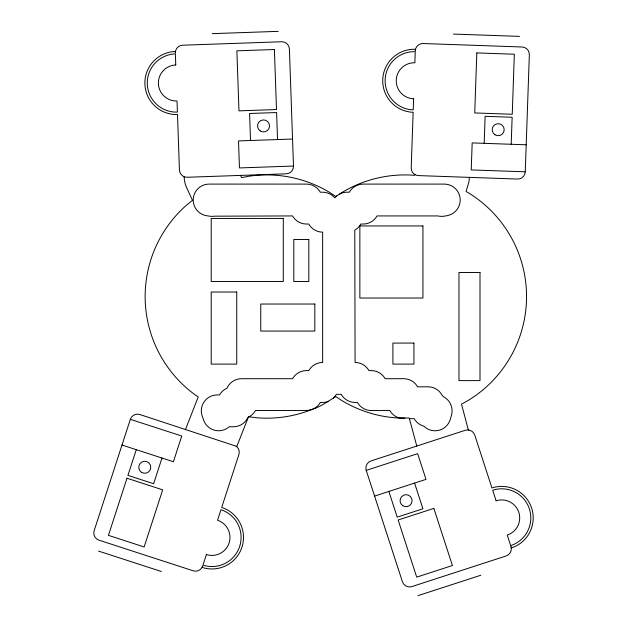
<?xml version="1.0" encoding="UTF-8"?>
<svg xmlns="http://www.w3.org/2000/svg" width="627" height="627" viewBox="0 0 627 627"><rect width="100%" height="100%" fill="white"/><g stroke="black" fill="none" stroke-linecap="round" stroke-linejoin="round"><path stroke-width="0.94" d="M484.185 143.332L485.126 116.316L512.134 117.257L511.193 144.273M525.254 171.806L529.345 54.753A7.508 7.508 0 0 0 522.103 46.994L423.06 43.529A7.508 7.508 0 0 0 415.293 50.771L415.348 49.274A31.53 31.53 0 0 0 382.729 79.684A31.53 31.53 0 0 0 413.146 112.304L411.202 167.824A7.508 7.508 0 0 0 418.444 175.591L517.494 179.048A7.508 7.508 0 0 0 525.254 171.806L471.23 169.925L472.178 142.909L526.202 144.798M469.443 177.37L468.925 181.924L466.065 191.501L468.471 192.85A121.63 121.63 0 0 1 468.471 400.261L461.503 404.164L468.369 429.973L468.8 430.004M130.345 419.33L94.152 530.716A7.508 7.508 0 0 0 98.972 540.176L193.226 570.805A7.508 7.508 0 0 0 202.686 565.985L202.223 567.411A31.53 31.53 0 0 0 241.959 547.167A31.53 31.53 0 0 0 221.715 507.431L238.879 454.591A7.508 7.508 0 0 0 236.152 446.197L139.805 414.51A7.508 7.508 0 0 0 130.345 419.33L181.759 436.031L173.405 461.738L121.991 445.029M136.278 449.677L127.924 475.376L153.631 483.731L161.978 458.023M185.537 429.362L198.218 396.922L195.279 394.955A121.63 121.63 0 0 1 187.779 204.073L192.497 200.35L186.681 187.779A27.032 27.032 0 0 1 184.205 177.527L183.766 176.571M336.715 195.961L334.802 197.873L333.901 196.87A15.918 15.918 0 0 0 322.639 192.207L320.279 192.207L319.66 191.172A15.918 15.918 0 0 0 306.423 184.095L209.12 184.095A15.918 15.918 0 0 0 193.249 198.861A15.918 15.918 0 0 0 206.824 215.766L209.755 216.19A15.918 15.918 0 0 0 214.426 216.182L292.574 215.931L293.193 216.966A15.918 15.918 0 0 0 306.423 224.043L308.79 224.043L309.409 225.077A15.918 15.918 0 0 0 322.639 232.147L322.639 362.484A15.918 15.918 0 0 0 309.409 369.562L308.79 370.596L306.423 370.596A15.918 15.918 0 0 0 293.193 377.666L292.574 378.7L241.56 378.7A15.918 15.918 0 0 0 227.515 387.118L227.013 388.184L225.947 388.693A15.918 15.918 0 0 0 220.21 393.889L219.591 394.924L217.232 394.924A15.918 15.918 0 0 0 202.207 416.093L203.61 420.114A15.918 15.918 0 0 0 228.024 427.708L229.208 426.752L233.448 426.752A15.918 15.918 0 0 0 247.485 418.342L248.378 417.088M333.446 398.176L336.495 394.32L341.221 394.32L341.84 395.355A15.918 15.918 0 0 0 355.078 402.432L357.437 402.432L358.056 403.467A15.918 15.918 0 0 0 371.294 410.536L389.876 410.536L390.496 411.571A15.91 15.91 0 0 0 399.101 417.958L409.251 418.013L416.783 446.048M314.017 408.608L315.271 407.856A15.918 15.918 0 0 0 319.66 403.467L320.279 402.432L322.639 402.432A15.918 15.918 0 0 0 327.263 401.742L328.415 401.335M339.654 193.994L340.876 193.414A15.918 15.918 0 0 1 346.966 192.207L349.333 192.207L349.952 191.172A15.918 15.918 0 0 1 363.182 184.095L444.269 184.095A15.918 15.918 0 0 1 460.14 198.743A15.918 15.918 0 0 1 446.8 215.727A43.106 43.106 0 0 1 442.599 216.331A15.879 15.879 0 0 1 437.959 215.931L377.039 215.931L376.419 216.966A15.918 15.918 0 0 1 363.182 224.043L360.823 224.043L360.204 225.077A15.918 15.918 0 0 1 355.815 229.466L354.78 230.085L355.078 362.484A15.918 15.918 0 0 1 368.308 369.562L368.935 370.596L371.294 370.596A15.918 15.918 0 0 1 384.531 377.666L385.15 378.7L403.725 378.7A15.918 15.918 0 0 1 416.963 385.777L417.582 386.812L428.053 386.812A15.918 15.918 0 0 1 442.09 395.229L443.587 396.758A15.918 15.918 0 0 1 451.487 415.145L450.358 419.165A15.918 15.918 0 0 1 424.017 426.344L423.437 426.07A15.918 15.918 0 0 1 414.823 419.682L414.196 418.648L409.423 418.648M248.927 416.83L249.06 416.767A15.918 15.918 0 0 0 254.789 411.571L255.408 410.536L306.423 410.536C317.333 409.384 326.683 402.04 335.845 396.577L341.37 400.261A121.63 121.63 0 0 0 404.917 418.185M366.231 470.368A7.508 7.508 0 0 1 371.051 460.908L465.305 430.287A7.508 7.508 0 0 1 474.764 435.107L491.936 487.947A31.53 31.53 0 0 1 531.672 508.191A31.53 31.53 0 0 1 511.428 547.927L510.958 546.493A7.508 7.508 0 0 1 506.138 555.953L411.884 586.582A7.508 7.508 0 0 1 402.424 581.762L366.231 470.368L417.645 453.666L425.999 479.373L374.585 496.075M417.99 595.65L480.831 575.233M212.239 33.654L278.263 31.35M292.543 139.029L238.519 140.918L239.459 167.934L293.491 166.045L289.4 48.992A7.508 7.508 0 0 0 281.633 41.75L182.59 45.207A7.508 7.508 0 0 0 175.348 52.974L175.294 51.477A31.53 31.53 0 0 0 144.884 84.089A31.53 31.53 0 0 0 177.496 114.506L179.44 170.027A7.508 7.508 0 0 0 187.199 177.269L286.249 173.812A7.508 7.508 0 0 0 293.491 166.045M453.439 34.077L519.469 36.382M98.58 551.102L161.421 571.518M415.066 174.659L414.494 175.309A121.63 121.63 0 0 0 341.37 192.85L335.845 196.541L330.319 192.85A121.63 121.63 0 0 0 247.743 176.422L241.56 177.653L240.517 175.403M236.152 446.197L236.724 446.683L248.496 416.775L257.227 417.809A121.63 121.63 0 0 0 313.32 408.929M414.572 483.08L422.927 508.787L397.22 517.142L388.865 491.435M277.534 139.555L276.593 112.546L249.585 113.487L250.526 140.503M413.616 98.792L413.224 109.897A29.132 29.132 0 0 1 385.135 79.77A29.132 29.132 0 0 1 415.262 51.673L414.87 62.778A18.018 18.018 0 0 0 396.24 80.154A18.018 18.018 0 0 0 413.616 98.792M476.818 52.919L474.725 112.946L512.243 114.263L514.336 54.236L476.818 52.919M126.991 478.236L108.432 535.356L144.139 546.963L162.699 489.836L126.991 478.236M206.401 554.558L202.968 565.131A29.132 29.132 0 0 0 239.671 546.423A29.132 29.132 0 0 0 220.97 509.72L217.538 520.285A18.018 18.018 0 0 1 229.106 542.99A18.018 18.018 0 0 1 206.401 554.558M433.845 508.395L398.145 519.995L416.704 577.122L452.412 565.523L433.845 508.395M274.391 49.517L236.873 50.826L238.973 110.854L276.491 109.545L274.391 49.517M283.286 218.447L211.213 218.447L211.213 281.507L283.286 281.507L283.286 218.447M422.935 225.947L359.867 225.947L359.867 298.029L422.935 298.029L422.935 225.947M308.813 239.467L293.797 239.467L293.797 281.507L308.813 281.507L308.813 239.467M480 272.502L458.972 272.502L458.972 380.613L480 380.613L480 272.502M236.74 292.025L211.213 292.025L211.213 364.099L236.74 364.099L236.74 292.025M314.825 304.032L260.761 304.032L260.761 331.064L314.825 331.064L314.825 304.032M413.93 343.079L392.902 343.079L392.902 364.099L413.93 364.099L413.93 343.079M496.114 500.793L492.681 490.228A29.132 29.132 0 0 1 529.384 508.928A29.132 29.132 0 0 1 510.684 545.639L507.251 535.074A18.018 18.018 0 0 0 518.819 512.369A18.018 18.018 0 0 0 496.114 500.793M175.764 64.981L175.38 53.875A29.132 29.132 0 0 0 147.282 84.002A29.132 29.132 0 0 0 177.41 112.1L177.026 100.994A18.018 18.018 0 0 1 158.388 83.618A18.018 18.018 0 0 1 175.764 64.981M402.675 505.636A6.004 6.004 0 0 0 412.064 501.153A6.004 6.004 0 0 0 403.498 495.259A6.004 6.004 0 0 0 402.675 505.636M141.663 472.413A6.004 6.004 0 0 0 150.77 467.389A6.004 6.004 0 0 0 141.867 462.013A6.004 6.004 0 0 0 141.663 472.413M495.001 134.789A6.004 6.004 0 0 0 504.186 129.907A6.004 6.004 0 0 0 495.361 124.389A6.004 6.004 0 0 0 495.001 134.789M260.213 130.925A6.004 6.004 0 0 0 269.532 126.301A6.004 6.004 0 0 0 260.871 120.541A6.004 6.004 0 0 0 260.213 130.925"/></g></svg>
